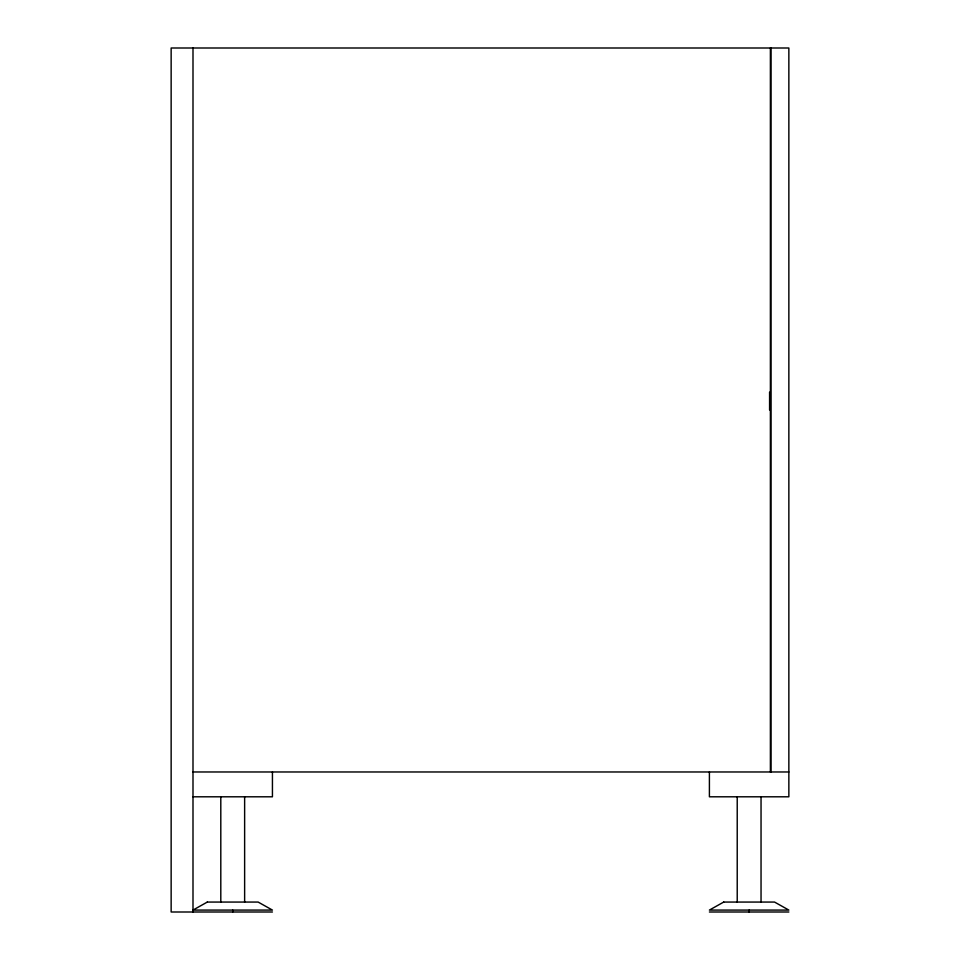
<?xml version="1.0" encoding="UTF-8"?>
<svg xmlns="http://www.w3.org/2000/svg" width="960" height="960" viewBox="0 0 960 960"><rect width="100%" height="100%" fill="white"/><g stroke="black" fill="none" stroke-linecap="round" stroke-linejoin="round"><path stroke-width="1.44" d="M192.996 771.972L788.856 771.972M192.996 796.8L272.436 796.8L272.436 771.972M272.436 912L171.144 912L171.144 48L788.856 48L788.856 796.8L709.404 796.8L709.404 771.972M709.404 912L788.856 912M770.976 48L770.976 771.972M770.388 48L770.388 771.972M769.584 392.112L769.584 409.992M761.04 796.8L761.04 902.064M749.136 910.08L749.136 912M737.22 796.8L737.22 902.064M244.632 796.8L244.632 902.064M232.716 910.08L232.716 912M220.8 796.8L220.8 902.064M192.996 48L192.996 912M207.3 902.064L192.996 910.08L272.436 910.08L258.132 902.064L207.3 902.064M723.708 902.064L709.404 910.08L788.856 910.08L774.552 902.064L723.708 902.064"/></g></svg>
